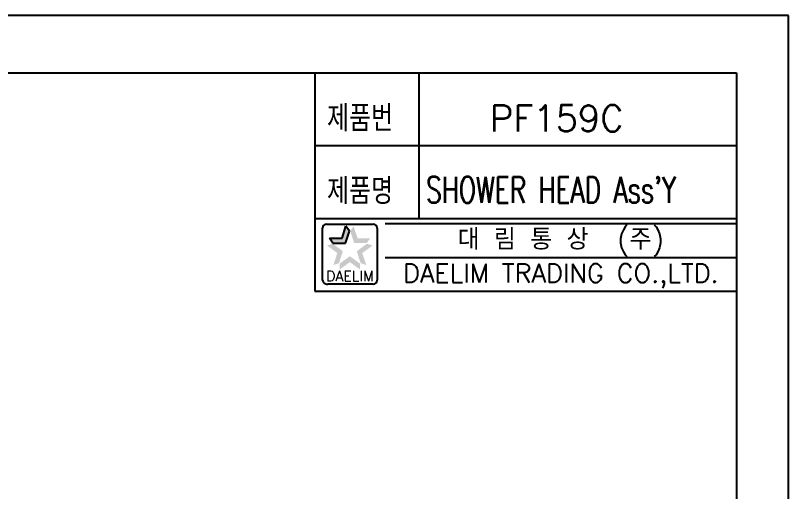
# Model space of a CAD drawing. Extents: x 1446 to 1743, y 841 to 1261.
# Drawn here: x 1595 to 1743.5, y 1169.3 to 1260.8 of the extents above; entities that cross this region are included whole.
import ezdxf
from ezdxf.enums import TextEntityAlignment as Align

# ---------------------------------------------------------------- set-up
doc = ezdxf.new("R2010")
doc.units = 0
doc.header["$LTSCALE"] = 10
doc.header["$MEASUREMENT"] = 0
doc.layers.get('0').update_dxf_attribs({"color": 2, "linetype": 'CONTINUOUS'})
doc.layers.add('D', color=2, linetype='CONTINUOUS')
doc.layers.add('TXT', color=4, linetype='CONTINUOUS')
doc.styles.add('GHS', font='ROMANS.shx', dxfattribs={"bigfont": 'GHS.shx'})
doc.styles.add('ROMANS', font='ROMANS')

# ---------------------------------------------------------------- blocks, each defined once
blk = doc.blocks.new('BORDER')
for p, q in [((1, 0), (1, 1)), ((0, 0), (1, 0))]:
    blk.add_line(p, q)

msp = doc.modelspace()

# ---------------------------------------------------------------- linework, layer by layer
at = {"color": 7}
for p, q in [((1652.47, 1249.79), (1652.47, 1207.79)), ((1672.47, 1249.79), (1672.47, 1221.79)), ((1652.47, 1235.79), (1733.47, 1235.79)), ((1652.47, 1221.79), (1733.47, 1221.79)), ((1652.47, 1207.79), (1733.47, 1207.79))]:
    msp.add_line(p, q, dxfattribs=at)
at = {"color": 2, "linetype": 'Continuous'}
for p, q in [((1654.7, 1220.67), (1663.7, 1220.67)), ((1665.97, 1220.79), (1733.47, 1220.79)), ((1653.95, 1209.92), (1653.95, 1219.92)), ((1664.45, 1219.92), (1664.45, 1209.92)), ((1665.97, 1214.29), (1733.47, 1214.29)), ((1663.7, 1209.17), (1654.95, 1209.17))]:
    msp.add_line(p, q, dxfattribs=at)
at = {"color": 2}
for p, q in [((1657.71, 1217.97), (1658.46, 1220.28)), ((1658.37, 1217.06), (1659.12, 1219.36)), ((1659.12, 1219.36), (1658.46, 1220.28)), ((1655.95, 1217.06), (1655.28, 1217.97)), ((1655.28, 1217.97), (1657.71, 1217.97)), ((1655.95, 1217.06), (1658.37, 1217.06))]:
    msp.add_line(p, q, dxfattribs=at)
at = {"color": 2, "linetype": 'Continuous'}
for centre, radius, start, end in [((1654.7, 1219.92), 0.75, 90, 180), ((1663.7, 1219.92), 0.75, 0, 90), ((1654.82, 1210.05), 0.884, 188.1301, 278.1301), ((1663.7, 1209.92), 0.75, 270, 0)]:
    msp.add_arc(centre, radius, start, end, dxfattribs=at)
at = {"color": 2}
for points in [[(1657.71, 1217.97), (1658.37, 1217.06), (1658.46, 1220.28), (1659.12, 1219.36)], [(1659.93, 1220.28), (1659.27, 1219.36), (1660.68, 1217.97), (1660.02, 1217.06)], [(1655.28, 1217.97), (1655.95, 1217.06), (1657.71, 1217.97), (1658.37, 1217.06)], [(1660.68, 1217.97), (1660.02, 1217.06), (1663.11, 1217.97), (1662.44, 1217.06)], [(1656.79, 1215.14), (1657.86, 1215.49), (1654.83, 1216.57), (1655.9, 1216.92)], [(1663.57, 1216.57), (1662.49, 1216.92), (1661.6, 1215.14), (1660.53, 1215.49)], [(1656.04, 1212.84), (1657.11, 1213.19), (1656.79, 1215.14), (1657.86, 1215.49)], [(1661.6, 1215.14), (1660.53, 1215.49), (1662.35, 1212.84), (1661.28, 1213.19)], [(1659.2, 1213.39), (1659.2, 1214.52), (1657.23, 1211.97), (1657.23, 1213.1)], [(1661.16, 1211.97), (1661.16, 1213.1), (1659.2, 1213.39), (1659.2, 1214.52)]]:
    msp.add_solid(points, dxfattribs=at)
at = {"layer": 'TXT'}
for p, q in [((1459.47, 1249.79), (1733.47, 1249.79)), ((1733.47, 1249.79), (1733.47, 854.79))]:
    msp.add_line(p, q, dxfattribs=at)

# ---------------------------------------------------------------- block references
at = {"xscale": 420, "yscale": 297, "zscale": 420, "rotation": 90}
msp.add_blockref('BORDER', (1743.47, 840.79), dxfattribs=at)

# ---------------------------------------------------------------- texts
at = {"color": 7, "linetype": 'Continuous'}
for s, height, style, p in [('대 림 통 상  (주)', 4, 'GHS', (1699.73, 1217.49)), ('DAELIM TRADING CO.,LTD.', 3.6, 'ROMANS', (1699.73, 1210.72))]:
    msp.add_text(s, height=height, dxfattribs=dict(at, style=style)).set_placement(p, align=Align.MIDDLE)
at = {"color": 2, "linetype": 'Continuous', "style": 'ROMANS'}
msp.add_text('DAELIM', height=2, dxfattribs=at).set_placement((1659.2, 1209.72), align=Align.CENTER)
at = {"layer": 'D', "style": 'GHS'}
for s, width, p in [('제품번', 0.8, (1654.81, 1238.52)), ('제품명', 0.8, (1654.81, 1224.52)), ("SHOWER HEAD Ass'Y", 0.7, (1673.84, 1224.81))]:
    msp.add_text(s, height=5, dxfattribs=dict(at, width=width)).set_placement(p)
msp.add_text('PF159C', height=5, dxfattribs=at).set_placement((1686.08, 1238.52))

doc.saveas('drawing.dxf')
